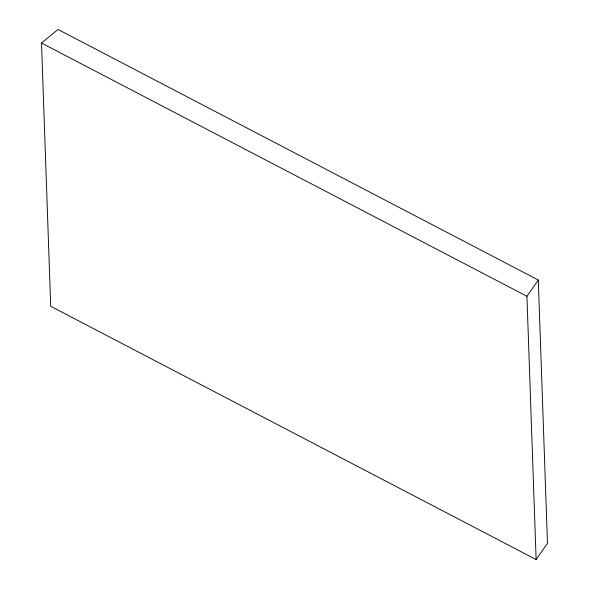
<?xml version="1.0" encoding="UTF-8"?>
<svg xmlns="http://www.w3.org/2000/svg" width="589" height="589" viewBox="0 0 589 589"><rect width="100%" height="100%" fill="white"/><g stroke="black" fill="none" stroke-linecap="round" stroke-linejoin="round"><path stroke-width="0.88" d="M536.123 559.55L526.927 296.282L538.287 280.025L58.016 29.45L41.517 43.026L50.713 306.295L536.123 559.55L547.483 543.294L538.287 280.025M41.517 43.026L526.927 296.282"/></g></svg>
